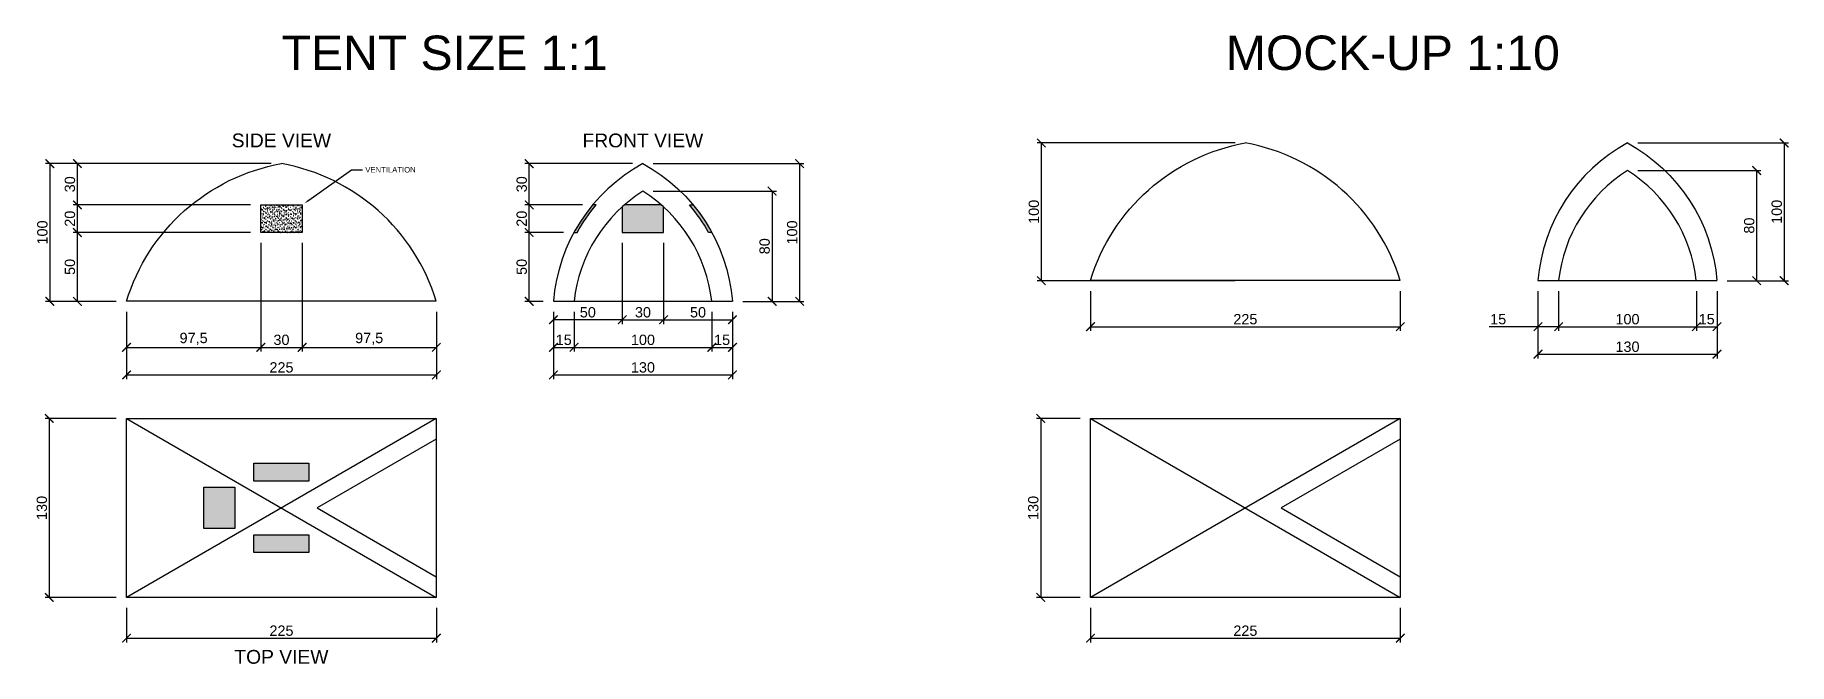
# Model space of a CAD drawing. Header units: millimetres. Extents: x 1529 to 2803, y 864 to 1321.
import ezdxf
from ezdxf import colors
from ezdxf.entities.mleader import LeaderData, LeaderLine
from ezdxf.enums import TextEntityAlignment as Align
from ezdxf.math import Vec2, Vec3

# ---------------------------------------------------------------- set-up
doc = ezdxf.new("R2010")
doc.units = ezdxf.units.MM
doc.styles.get("Standard").update_dxf_attribs({"font": 'arial.ttf'})
doc.dimstyles.new('New', dxfattribs={"dimscale": 2.5, "dimtxt": 3, "dimasz": 2.5, "dimexe": 1.25, "dimexo": 3, "dimtad": 1, "dimtxsty": 'Standard', "dimblk1": 'ARCHTICK', "dimblk2": 'ARCHTICK', "dimsah": 1, "dimcen": 2.5, "dimadec": 0, "dimazin": 0, "dimtfac": 1, "dimtmove": 0, "dimatfit": 3, "dimfxl": 1, "dimarcsym": 0})

# ---------------------------------------------------------------- blocks, each defined once
blk = doc.blocks.new('_ArchTick')
at = {"color": 0, "linetype": 'ByBlock', "lineweight": 25, "const_width": 0.15}
blk.add_lwpolyline([(-0.5, -0.5), (0.5, 0.5)], dxfattribs=at)
blk = doc.blocks.new('*D0')
at = {"color": 0, "lineweight": -2, "transparency": 16777216}
for p, q in [((1700.9, 1227.4), (1537.1, 1227.4)), ((1540.2, 1227.4), (1540.2, 1127.4)), ((1588.4, 1127.4), (1537.1, 1127.4))]:
    blk.add_line(p, q, dxfattribs=at)
at = {"layer": 'Defpoints', "color": 0, "transparency": 16777216}
for p in [(1708.4, 1227.4), (1540.2, 1127.4), (1595.9, 1127.4)]:
    blk.add_point(p, dxfattribs=at)
at = {"color": 0, "lineweight": -2, "transparency": 16777216, "xscale": 6.25, "yscale": 6.25, "zscale": 6.25}
for p, rotation in [((1540.2, 1227.4), 90), ((1540.2, 1127.4), 270)]:
    blk.add_blockref('_ArchTick', p, dxfattribs=dict(at, rotation=rotation))
at = {"color": 0, "transparency": 16777216, "insert": (1534.8, 1177.4), "char_height": 7.5, "attachment_point": 5, "rotation": 90}
blk.add_mtext('100', dxfattribs=at)
blk = doc.blocks.new('*D3')
at = {"color": 0, "lineweight": -2, "transparency": 16777216}
for p, q in [((1595.9, 1119.9), (1595.9, 1070.9)), ((1820.9, 1119.9), (1820.9, 1070.9)), ((1595.9, 1074), (1820.9, 1074))]:
    blk.add_line(p, q, dxfattribs=at)
at = {"layer": 'Defpoints', "color": 0, "transparency": 16777216}
for p in [(1595.9, 1127.4), (1820.9, 1127.4), (1820.9, 1074)]:
    blk.add_point(p, dxfattribs=at)
at = {"color": 0, "lineweight": -2, "transparency": 16777216, "xscale": 6.25, "yscale": 6.25, "zscale": 6.25, "rotation": 180}
blk.add_blockref('_ArchTick', (1595.9, 1074), dxfattribs=at)
at = {"color": 0, "lineweight": -2, "transparency": 16777216, "xscale": 6.25, "yscale": 6.25, "zscale": 6.25}
blk.add_blockref('_ArchTick', (1820.9, 1074), dxfattribs=at)
at = {"color": 0, "transparency": 16777216, "insert": (1708.4, 1079.4), "char_height": 7.5, "attachment_point": 5}
blk.add_mtext('225', dxfattribs=at)
blk = doc.blocks.new('*D4')
at = {"color": 0, "lineweight": -2, "transparency": 16777216}
for p, q in [((1905.9, 1119.9), (1905.9, 1070.9)), ((2035.9, 1119.9), (2035.9, 1070.9)), ((1905.9, 1074), (2035.9, 1074))]:
    blk.add_line(p, q, dxfattribs=at)
at = {"layer": 'Defpoints', "color": 0, "transparency": 16777216}
for p in [(1905.9, 1127.4), (2035.9, 1127.4), (2035.9, 1074)]:
    blk.add_point(p, dxfattribs=at)
at = {"color": 0, "lineweight": -2, "transparency": 16777216, "xscale": 6.25, "yscale": 6.25, "zscale": 6.25, "rotation": 180}
blk.add_blockref('_ArchTick', (1905.9, 1074), dxfattribs=at)
at = {"color": 0, "lineweight": -2, "transparency": 16777216, "xscale": 6.25, "yscale": 6.25, "zscale": 6.25}
blk.add_blockref('_ArchTick', (2035.9, 1074), dxfattribs=at)
at = {"color": 0, "transparency": 16777216, "insert": (1970.9, 1079.4), "char_height": 7.5, "attachment_point": 5}
blk.add_mtext('130', dxfattribs=at)
blk = doc.blocks.new('*D5')
at = {"color": 0, "lineweight": -2, "transparency": 16777216}
for p, q in [((1588.4, 1042.4), (1536.7, 1042.4)), ((1539.8, 1042.4), (1539.8, 912.4)), ((1588.4, 912.4), (1536.7, 912.4))]:
    blk.add_line(p, q, dxfattribs=at)
at = {"layer": 'Defpoints', "color": 0, "transparency": 16777216}
for p in [(1595.9, 1042.4), (1539.8, 912.4), (1595.9, 912.4)]:
    blk.add_point(p, dxfattribs=at)
at = {"color": 0, "lineweight": -2, "transparency": 16777216, "xscale": 6.25, "yscale": 6.25, "zscale": 6.25}
for p, rotation in [((1539.8, 1042.4), 90), ((1539.8, 912.4), 270)]:
    blk.add_blockref('_ArchTick', p, dxfattribs=dict(at, rotation=rotation))
at = {"color": 0, "transparency": 16777216, "insert": (1534.4, 977.4), "char_height": 7.5, "attachment_point": 5, "rotation": 90}
blk.add_mtext('130', dxfattribs=at)
blk = doc.blocks.new('*D6')
at = {"color": 0, "lineweight": -2, "transparency": 16777216}
for p, q in [((1595.9, 904.9), (1595.9, 879.7)), ((1820.9, 904.9), (1820.9, 879.7)), ((1595.9, 882.8), (1820.9, 882.8))]:
    blk.add_line(p, q, dxfattribs=at)
at = {"layer": 'Defpoints', "color": 0, "transparency": 16777216}
for p in [(1595.9, 912.4), (1820.9, 912.4), (1820.9, 882.8)]:
    blk.add_point(p, dxfattribs=at)
at = {"color": 0, "lineweight": -2, "transparency": 16777216, "xscale": 6.25, "yscale": 6.25, "zscale": 6.25, "rotation": 180}
blk.add_blockref('_ArchTick', (1595.9, 882.8), dxfattribs=at)
at = {"color": 0, "lineweight": -2, "transparency": 16777216, "xscale": 6.25, "yscale": 6.25, "zscale": 6.25}
blk.add_blockref('_ArchTick', (1820.9, 882.8), dxfattribs=at)
at = {"color": 0, "transparency": 16777216, "insert": (1708.4, 888.2), "char_height": 7.5, "attachment_point": 5}
blk.add_mtext('225', dxfattribs=at)
blk = doc.blocks.new('*D7')
at = {"color": 0, "lineweight": -2, "transparency": 16777216}
for p, q in [((2400.9, 1242.4), (2257.1, 1242.4)), ((2260.2, 1242.4), (2260.2, 1142.4)), ((2400.9, 1142.4), (2257.1, 1142.4))]:
    blk.add_line(p, q, dxfattribs=at)
at = {"layer": 'Defpoints', "color": 0, "transparency": 16777216}
for p in [(2408.4, 1242.4), (2260.2, 1142.4), (2408.4, 1142.4)]:
    blk.add_point(p, dxfattribs=at)
at = {"color": 0, "lineweight": -2, "transparency": 16777216, "xscale": 6.25, "yscale": 6.25, "zscale": 6.25}
for p, rotation in [((2260.2, 1242.4), 90), ((2260.2, 1142.4), 270)]:
    blk.add_blockref('_ArchTick', p, dxfattribs=dict(at, rotation=rotation))
at = {"color": 0, "transparency": 16777216, "insert": (2254.8, 1192.4), "char_height": 7.5, "attachment_point": 5, "rotation": 90}
blk.add_mtext('100', dxfattribs=at)
blk = doc.blocks.new('*D8')
at = {"color": 0, "lineweight": -2, "transparency": 16777216}
for p, q in [((2295.9, 1134.9), (2295.9, 1105.9)), ((2520.9, 1134.9), (2520.9, 1105.9)), ((2295.9, 1109), (2520.9, 1109))]:
    blk.add_line(p, q, dxfattribs=at)
at = {"layer": 'Defpoints', "color": 0, "transparency": 16777216}
for p in [(2295.9, 1142.4), (2520.9, 1142.4), (2520.9, 1109)]:
    blk.add_point(p, dxfattribs=at)
at = {"color": 0, "lineweight": -2, "transparency": 16777216, "xscale": 6.25, "yscale": 6.25, "zscale": 6.25, "rotation": 180}
blk.add_blockref('_ArchTick', (2295.9, 1109), dxfattribs=at)
at = {"color": 0, "lineweight": -2, "transparency": 16777216, "xscale": 6.25, "yscale": 6.25, "zscale": 6.25}
blk.add_blockref('_ArchTick', (2520.9, 1109), dxfattribs=at)
at = {"color": 0, "transparency": 16777216, "insert": (2408.4, 1114.4), "char_height": 7.5, "attachment_point": 5}
blk.add_mtext('225', dxfattribs=at)
blk = doc.blocks.new('*D10')
at = {"color": 0, "lineweight": -2, "transparency": 16777216}
for p, q in [((2288.4, 1042.4), (2256.7, 1042.4)), ((2259.8, 1042.4), (2259.8, 912.4)), ((2288.4, 912.4), (2256.7, 912.4))]:
    blk.add_line(p, q, dxfattribs=at)
at = {"layer": 'Defpoints', "color": 0, "transparency": 16777216}
for p in [(2295.9, 1042.4), (2259.8, 912.4), (2295.9, 912.4)]:
    blk.add_point(p, dxfattribs=at)
at = {"color": 0, "lineweight": -2, "transparency": 16777216, "xscale": 6.25, "yscale": 6.25, "zscale": 6.25}
for p, rotation in [((2259.8, 1042.4), 90), ((2259.8, 912.4), 270)]:
    blk.add_blockref('_ArchTick', p, dxfattribs=dict(at, rotation=rotation))
at = {"color": 0, "transparency": 16777216, "insert": (2254.4, 977.4), "char_height": 7.5, "attachment_point": 5, "rotation": 90}
blk.add_mtext('130', dxfattribs=at)
blk = doc.blocks.new('*D11')
at = {"color": 0, "lineweight": -2, "transparency": 16777216}
for p, q in [((2295.9, 904.9), (2295.9, 879.7)), ((2520.9, 904.9), (2520.9, 879.7)), ((2295.9, 882.8), (2520.9, 882.8))]:
    blk.add_line(p, q, dxfattribs=at)
at = {"layer": 'Defpoints', "color": 0, "transparency": 16777216}
for p in [(2295.9, 912.4), (2520.9, 912.4), (2520.9, 882.8)]:
    blk.add_point(p, dxfattribs=at)
at = {"color": 0, "lineweight": -2, "transparency": 16777216, "xscale": 6.25, "yscale": 6.25, "zscale": 6.25, "rotation": 180}
blk.add_blockref('_ArchTick', (2295.9, 882.8), dxfattribs=at)
at = {"color": 0, "lineweight": -2, "transparency": 16777216, "xscale": 6.25, "yscale": 6.25, "zscale": 6.25}
blk.add_blockref('_ArchTick', (2520.9, 882.8), dxfattribs=at)
at = {"color": 0, "transparency": 16777216, "insert": (2408.4, 888.2), "char_height": 7.5, "attachment_point": 5}
blk.add_mtext('225', dxfattribs=at)
blk = doc.blocks.new('*D12')
at = {"color": 0, "lineweight": -2, "transparency": 16777216}
for p, q in [((2693.4, 1242.4), (2802.8, 1242.4)), ((2799.7, 1242.4), (2799.7, 1142.4)), ((2758.4, 1142.4), (2802.8, 1142.4))]:
    blk.add_line(p, q, dxfattribs=at)
at = {"layer": 'Defpoints', "color": 0, "transparency": 16777216}
for p in [(2685.9, 1242.4), (2750.9, 1142.4), (2799.7, 1142.4)]:
    blk.add_point(p, dxfattribs=at)
at = {"color": 0, "lineweight": -2, "transparency": 16777216, "xscale": 6.25, "yscale": 6.25, "zscale": 6.25}
for p, rotation in [((2799.7, 1242.4), 90), ((2799.7, 1142.4), 270)]:
    blk.add_blockref('_ArchTick', p, dxfattribs=dict(at, rotation=rotation))
at = {"color": 0, "transparency": 16777216, "insert": (2794.3, 1192.4), "char_height": 7.5, "attachment_point": 5, "rotation": 90}
blk.add_mtext('100', dxfattribs=at)
blk = doc.blocks.new('*D13')
at = {"color": 0, "lineweight": -2, "transparency": 16777216}
for p, q in [((1978.4, 1227.4), (2087.8, 1227.4)), ((2084.7, 1227.4), (2084.7, 1127.4)), ((2043.4, 1127.4), (2087.8, 1127.4))]:
    blk.add_line(p, q, dxfattribs=at)
at = {"layer": 'Defpoints', "color": 0, "transparency": 16777216}
for p in [(1970.9, 1227.4), (2035.9, 1127.4), (2084.7, 1127.4)]:
    blk.add_point(p, dxfattribs=at)
at = {"color": 0, "lineweight": -2, "transparency": 16777216, "xscale": 6.25, "yscale": 6.25, "zscale": 6.25}
for p, rotation in [((2084.7, 1227.4), 90), ((2084.7, 1127.4), 270)]:
    blk.add_blockref('_ArchTick', p, dxfattribs=dict(at, rotation=rotation))
at = {"color": 0, "transparency": 16777216, "insert": (2079.3, 1177.4), "char_height": 7.5, "attachment_point": 5, "rotation": 90}
blk.add_mtext('100', dxfattribs=at)
blk = doc.blocks.new('*D17')
at = {"color": 0, "lineweight": -2, "transparency": 16777216}
for p, q in [((1978.4, 1207.4), (2067.8, 1207.4)), ((2064.7, 1207.4), (2064.7, 1127.4)), ((2043.4, 1127.4), (2067.8, 1127.4))]:
    blk.add_line(p, q, dxfattribs=at)
at = {"layer": 'Defpoints', "color": 0, "transparency": 16777216}
for p in [(1970.9, 1207.4), (2035.9, 1127.4), (2064.7, 1127.4)]:
    blk.add_point(p, dxfattribs=at)
at = {"color": 0, "lineweight": -2, "transparency": 16777216, "xscale": 6.25, "yscale": 6.25, "zscale": 6.25}
for p, rotation in [((2064.7, 1207.4), 90), ((2064.7, 1127.4), 270)]:
    blk.add_blockref('_ArchTick', p, dxfattribs=dict(at, rotation=rotation))
at = {"color": 0, "transparency": 16777216, "insert": (2059.3, 1167.4), "char_height": 7.5, "attachment_point": 5, "rotation": 90}
blk.add_mtext('80', dxfattribs=at)
blk = doc.blocks.new('*D18')
at = {"color": 0, "lineweight": -2, "transparency": 16777216}
for p, q in [((2693.4, 1222.4), (2782.8, 1222.4)), ((2779.7, 1222.4), (2779.7, 1142.4)), ((2758.4, 1142.4), (2782.8, 1142.4))]:
    blk.add_line(p, q, dxfattribs=at)
at = {"layer": 'Defpoints', "color": 0, "transparency": 16777216}
for p in [(2685.9, 1222.4), (2750.9, 1142.4), (2779.7, 1142.4)]:
    blk.add_point(p, dxfattribs=at)
at = {"color": 0, "lineweight": -2, "transparency": 16777216, "xscale": 6.25, "yscale": 6.25, "zscale": 6.25}
for p, rotation in [((2779.7, 1222.4), 90), ((2779.7, 1142.4), 270)]:
    blk.add_blockref('_ArchTick', p, dxfattribs=dict(at, rotation=rotation))
at = {"color": 0, "transparency": 16777216, "insert": (2774.3, 1182.4), "char_height": 7.5, "attachment_point": 5, "rotation": 90}
blk.add_mtext('80', dxfattribs=at)
blk = doc.blocks.new('*D19')
at = {"color": 0, "lineweight": -2, "transparency": 16777216}
for p, q in [((1905.9, 1119.9), (1905.9, 1090.9)), ((1920.9, 1119.9), (1920.9, 1090.9)), ((1905.9, 1094), (1920.9, 1094))]:
    blk.add_line(p, q, dxfattribs=at)
at = {"layer": 'Defpoints', "color": 0, "transparency": 16777216}
for p in [(1905.9, 1127.4), (1920.9, 1127.4), (1920.9, 1094)]:
    blk.add_point(p, dxfattribs=at)
at = {"color": 0, "lineweight": -2, "transparency": 16777216, "xscale": 6.25, "yscale": 6.25, "zscale": 6.25, "rotation": 180}
blk.add_blockref('_ArchTick', (1905.9, 1094), dxfattribs=at)
at = {"color": 0, "lineweight": -2, "transparency": 16777216, "xscale": 6.25, "yscale": 6.25, "zscale": 6.25}
blk.add_blockref('_ArchTick', (1920.9, 1094), dxfattribs=at)
at = {"color": 0, "transparency": 16777216, "insert": (1913.4, 1099.4), "char_height": 7.5, "attachment_point": 5}
blk.add_mtext('15', dxfattribs=at)
blk = doc.blocks.new('*D20')
at = {"color": 0, "lineweight": -2, "transparency": 16777216}
for p, q in [((1920.9, 1119.9), (1920.9, 1090.9)), ((2020.9, 1119.9), (2020.9, 1090.9)), ((1920.9, 1094), (2020.9, 1094))]:
    blk.add_line(p, q, dxfattribs=at)
at = {"layer": 'Defpoints', "color": 0, "transparency": 16777216}
for p in [(1920.9, 1127.4), (2020.9, 1127.4), (2020.9, 1094)]:
    blk.add_point(p, dxfattribs=at)
at = {"color": 0, "lineweight": -2, "transparency": 16777216, "xscale": 6.25, "yscale": 6.25, "zscale": 6.25, "rotation": 180}
blk.add_blockref('_ArchTick', (1920.9, 1094), dxfattribs=at)
at = {"color": 0, "lineweight": -2, "transparency": 16777216, "xscale": 6.25, "yscale": 6.25, "zscale": 6.25}
blk.add_blockref('_ArchTick', (2020.9, 1094), dxfattribs=at)
at = {"color": 0, "transparency": 16777216, "insert": (1970.9, 1099.4), "char_height": 7.5, "attachment_point": 5}
blk.add_mtext('100', dxfattribs=at)
blk = doc.blocks.new('*D21')
at = {"color": 0, "lineweight": -2, "transparency": 16777216}
for p, q in [((2020.9, 1119.9), (2020.9, 1090.9)), ((2035.9, 1119.9), (2035.9, 1090.9)), ((2020.9, 1094), (2035.9, 1094))]:
    blk.add_line(p, q, dxfattribs=at)
at = {"layer": 'Defpoints', "color": 0, "transparency": 16777216}
for p in [(2020.9, 1127.4), (2035.9, 1127.4), (2035.9, 1094)]:
    blk.add_point(p, dxfattribs=at)
at = {"color": 0, "lineweight": -2, "transparency": 16777216, "xscale": 6.25, "yscale": 6.25, "zscale": 6.25, "rotation": 180}
blk.add_blockref('_ArchTick', (2020.9, 1094), dxfattribs=at)
at = {"color": 0, "lineweight": -2, "transparency": 16777216, "xscale": 6.25, "yscale": 6.25, "zscale": 6.25}
blk.add_blockref('_ArchTick', (2035.9, 1094), dxfattribs=at)
at = {"color": 0, "transparency": 16777216, "insert": (2028.4, 1099.4), "char_height": 7.5, "attachment_point": 5}
blk.add_mtext('15', dxfattribs=at)
blk = doc.blocks.new('*D22')
at = {"color": 0, "lineweight": -2, "transparency": 16777216}
for p, q in [((2620.9, 1134.9), (2620.9, 1085.9)), ((2750.9, 1134.9), (2750.9, 1085.9)), ((2620.9, 1089), (2750.9, 1089))]:
    blk.add_line(p, q, dxfattribs=at)
at = {"layer": 'Defpoints', "color": 0, "transparency": 16777216}
for p in [(2620.9, 1142.4), (2750.9, 1142.4), (2750.9, 1089)]:
    blk.add_point(p, dxfattribs=at)
at = {"color": 0, "lineweight": -2, "transparency": 16777216, "xscale": 6.25, "yscale": 6.25, "zscale": 6.25, "rotation": 180}
blk.add_blockref('_ArchTick', (2620.9, 1089), dxfattribs=at)
at = {"color": 0, "lineweight": -2, "transparency": 16777216, "xscale": 6.25, "yscale": 6.25, "zscale": 6.25}
blk.add_blockref('_ArchTick', (2750.9, 1089), dxfattribs=at)
at = {"color": 0, "transparency": 16777216, "insert": (2685.9, 1094.4), "char_height": 7.5, "attachment_point": 5}
blk.add_mtext('130', dxfattribs=at)
blk = doc.blocks.new('*D25')
at = {"color": 0, "lineweight": -2, "transparency": 16777216}
for p, q in [((2620.9, 1134.9), (2620.9, 1105.9)), ((2635.9, 1134.9), (2635.9, 1105.9)), ((2620.9, 1109), (2585.4, 1109)), ((2635.9, 1109), (2620.9, 1109))]:
    blk.add_line(p, q, dxfattribs=at)
at = {"layer": 'Defpoints', "color": 0, "transparency": 16777216}
for p in [(2620.9, 1142.4), (2635.9, 1142.4), (2635.9, 1109)]:
    blk.add_point(p, dxfattribs=at)
at = {"color": 0, "lineweight": -2, "transparency": 16777216, "xscale": 6.25, "yscale": 6.25, "zscale": 6.25, "rotation": 180}
blk.add_blockref('_ArchTick', (2620.9, 1109), dxfattribs=at)
at = {"color": 0, "lineweight": -2, "transparency": 16777216, "xscale": 6.25, "yscale": 6.25, "zscale": 6.25}
blk.add_blockref('_ArchTick', (2635.9, 1109), dxfattribs=at)
at = {"color": 0, "transparency": 16777216, "insert": (2592, 1114.4), "char_height": 7.5, "attachment_point": 5}
blk.add_mtext('15', dxfattribs=at)
blk = doc.blocks.new('*D23')
at = {"color": 0, "lineweight": -2, "transparency": 16777216}
for p, q in [((2635.9, 1134.9), (2635.9, 1105.9)), ((2735.9, 1134.9), (2735.9, 1105.9)), ((2635.9, 1109), (2735.9, 1109))]:
    blk.add_line(p, q, dxfattribs=at)
at = {"layer": 'Defpoints', "color": 0, "transparency": 16777216}
for p in [(2635.9, 1142.4), (2735.9, 1142.4), (2735.9, 1109)]:
    blk.add_point(p, dxfattribs=at)
at = {"color": 0, "lineweight": -2, "transparency": 16777216, "xscale": 6.25, "yscale": 6.25, "zscale": 6.25, "rotation": 180}
blk.add_blockref('_ArchTick', (2635.9, 1109), dxfattribs=at)
at = {"color": 0, "lineweight": -2, "transparency": 16777216, "xscale": 6.25, "yscale": 6.25, "zscale": 6.25}
blk.add_blockref('_ArchTick', (2735.9, 1109), dxfattribs=at)
at = {"color": 0, "transparency": 16777216, "insert": (2685.9, 1114.4), "char_height": 7.5, "attachment_point": 5}
blk.add_mtext('100', dxfattribs=at)
blk = doc.blocks.new('*D24')
at = {"color": 0, "lineweight": -2, "transparency": 16777216}
for p, q in [((2735.9, 1134.9), (2735.9, 1105.9)), ((2750.9, 1134.9), (2750.9, 1105.9)), ((2735.9, 1109), (2750.9, 1109))]:
    blk.add_line(p, q, dxfattribs=at)
at = {"layer": 'Defpoints', "color": 0, "transparency": 16777216}
for p in [(2735.9, 1142.4), (2750.9, 1142.4), (2750.9, 1109)]:
    blk.add_point(p, dxfattribs=at)
at = {"color": 0, "lineweight": -2, "transparency": 16777216, "xscale": 6.25, "yscale": 6.25, "zscale": 6.25, "rotation": 180}
blk.add_blockref('_ArchTick', (2735.9, 1109), dxfattribs=at)
at = {"color": 0, "lineweight": -2, "transparency": 16777216, "xscale": 6.25, "yscale": 6.25, "zscale": 6.25}
blk.add_blockref('_ArchTick', (2750.9, 1109), dxfattribs=at)
at = {"color": 0, "transparency": 16777216, "insert": (2743.4, 1114.4), "char_height": 7.5, "attachment_point": 5}
blk.add_mtext('15', dxfattribs=at)
blk = doc.blocks.new('*D26')
at = {"color": 0, "lineweight": -2, "transparency": 16777216}
for p, q in [((1685.9, 1177.4), (1557.1, 1177.4)), ((1560.2, 1127.4), (1560.2, 1177.4)), ((1588.4, 1127.4), (1557.1, 1127.4))]:
    blk.add_line(p, q, dxfattribs=at)
at = {"layer": 'Defpoints', "color": 0, "transparency": 16777216}
for p in [(1560.2, 1177.4), (1693.4, 1177.4), (1595.9, 1127.4)]:
    blk.add_point(p, dxfattribs=at)
at = {"color": 0, "lineweight": -2, "transparency": 16777216, "xscale": 6.25, "yscale": 6.25, "zscale": 6.25}
for p, rotation in [((1560.2, 1177.4), 90), ((1560.2, 1127.4), 270)]:
    blk.add_blockref('_ArchTick', p, dxfattribs=dict(at, rotation=rotation))
at = {"color": 0, "transparency": 16777216, "insert": (1554.8, 1152.4), "char_height": 7.5, "attachment_point": 5, "rotation": 90}
blk.add_mtext('50', dxfattribs=at)
blk = doc.blocks.new('*D27')
at = {"color": 0, "lineweight": -2, "transparency": 16777216}
for p, q in [((1685.9, 1197.4), (1557.1, 1197.4)), ((1560.2, 1177.4), (1560.2, 1197.4)), ((1685.9, 1177.4), (1557.1, 1177.4))]:
    blk.add_line(p, q, dxfattribs=at)
at = {"layer": 'Defpoints', "color": 0, "transparency": 16777216}
for p in [(1560.2, 1197.4), (1693.4, 1197.4), (1693.4, 1177.4)]:
    blk.add_point(p, dxfattribs=at)
at = {"color": 0, "lineweight": -2, "transparency": 16777216, "xscale": 6.25, "yscale": 6.25, "zscale": 6.25}
for p, rotation in [((1560.2, 1197.4), 90), ((1560.2, 1177.4), 270)]:
    blk.add_blockref('_ArchTick', p, dxfattribs=dict(at, rotation=rotation))
at = {"color": 0, "transparency": 16777216, "insert": (1554.8, 1187.4), "char_height": 7.5, "attachment_point": 5, "rotation": 90}
blk.add_mtext('20', dxfattribs=at)
blk = doc.blocks.new('*D28')
at = {"color": 0, "lineweight": -2, "transparency": 16777216}
for p, q in [((1700.9, 1227.4), (1557.1, 1227.4)), ((1560.2, 1197.4), (1560.2, 1227.4)), ((1685.9, 1197.4), (1557.1, 1197.4))]:
    blk.add_line(p, q, dxfattribs=at)
at = {"layer": 'Defpoints', "color": 0, "transparency": 16777216}
for p in [(1560.2, 1227.4), (1708.4, 1227.4), (1693.4, 1197.4)]:
    blk.add_point(p, dxfattribs=at)
at = {"color": 0, "lineweight": -2, "transparency": 16777216, "xscale": 6.25, "yscale": 6.25, "zscale": 6.25}
for p, rotation in [((1560.2, 1227.4), 90), ((1560.2, 1197.4), 270)]:
    blk.add_blockref('_ArchTick', p, dxfattribs=dict(at, rotation=rotation))
at = {"color": 0, "transparency": 16777216, "insert": (1554.8, 1212.4), "char_height": 7.5, "attachment_point": 5, "rotation": 90}
blk.add_mtext('30', dxfattribs=at)
blk = doc.blocks.new('*D29')
at = {"color": 0, "lineweight": -2, "transparency": 16777216}
for p, q in [((1913.3, 1177.4), (1885.2, 1177.4)), ((1888.3, 1127.4), (1888.3, 1177.4)), ((1898.4, 1127.4), (1885.2, 1127.4))]:
    blk.add_line(p, q, dxfattribs=at)
at = {"layer": 'Defpoints', "color": 0, "transparency": 16777216}
for p in [(1888.3, 1177.4), (1920.8, 1177.4), (1905.9, 1127.4)]:
    blk.add_point(p, dxfattribs=at)
at = {"color": 0, "lineweight": -2, "transparency": 16777216, "xscale": 6.25, "yscale": 6.25, "zscale": 6.25}
for p, rotation in [((1888.3, 1177.4), 90), ((1888.3, 1127.4), 270)]:
    blk.add_blockref('_ArchTick', p, dxfattribs=dict(at, rotation=rotation))
at = {"color": 0, "transparency": 16777216, "insert": (1882.9, 1152.4), "char_height": 7.5, "attachment_point": 5, "rotation": 90}
blk.add_mtext('50', dxfattribs=at)
blk = doc.blocks.new('*D30')
at = {"color": 0, "lineweight": -2, "transparency": 16777216}
for p, q in [((1926.9, 1197.4), (1885.2, 1197.4)), ((1888.3, 1177.4), (1888.3, 1197.4)), ((1913.3, 1177.4), (1885.2, 1177.4))]:
    blk.add_line(p, q, dxfattribs=at)
at = {"layer": 'Defpoints', "color": 0, "transparency": 16777216}
for p in [(1888.3, 1197.4), (1934.4, 1197.4), (1920.8, 1177.4)]:
    blk.add_point(p, dxfattribs=at)
at = {"color": 0, "lineweight": -2, "transparency": 16777216, "xscale": 6.25, "yscale": 6.25, "zscale": 6.25}
for p, rotation in [((1888.3, 1197.4), 90), ((1888.3, 1177.4), 270)]:
    blk.add_blockref('_ArchTick', p, dxfattribs=dict(at, rotation=rotation))
at = {"color": 0, "transparency": 16777216, "insert": (1882.9, 1187.4), "char_height": 7.5, "attachment_point": 5, "rotation": 90}
blk.add_mtext('20', dxfattribs=at)
blk = doc.blocks.new('*D31')
at = {"color": 0, "lineweight": -2, "transparency": 16777216}
for p, q in [((1963.4, 1227.4), (1885.2, 1227.4)), ((1888.3, 1197.4), (1888.3, 1227.4)), ((1926.9, 1197.4), (1885.2, 1197.4))]:
    blk.add_line(p, q, dxfattribs=at)
at = {"layer": 'Defpoints', "color": 0, "transparency": 16777216}
for p in [(1888.3, 1227.4), (1970.9, 1227.4), (1934.4, 1197.4)]:
    blk.add_point(p, dxfattribs=at)
at = {"color": 0, "lineweight": -2, "transparency": 16777216, "xscale": 6.25, "yscale": 6.25, "zscale": 6.25}
for p, rotation in [((1888.3, 1227.4), 90), ((1888.3, 1197.4), 270)]:
    blk.add_blockref('_ArchTick', p, dxfattribs=dict(at, rotation=rotation))
at = {"color": 0, "transparency": 16777216, "insert": (1882.9, 1212.4), "char_height": 7.5, "attachment_point": 5, "rotation": 90}
blk.add_mtext('30', dxfattribs=at)
blk = doc.blocks.new('*D32')
at = {"color": 0, "lineweight": -2, "transparency": 16777216}
for p, q in [((1693.4, 1169.9), (1693.4, 1090.9)), ((1723.4, 1169.9), (1723.4, 1090.9)), ((1693.4, 1094), (1723.4, 1094))]:
    blk.add_line(p, q, dxfattribs=at)
at = {"layer": 'Defpoints', "color": 0, "transparency": 16777216}
for p in [(1693.4, 1177.4), (1723.4, 1177.4), (1723.4, 1094)]:
    blk.add_point(p, dxfattribs=at)
at = {"color": 0, "lineweight": -2, "transparency": 16777216, "xscale": 6.25, "yscale": 6.25, "zscale": 6.25, "rotation": 180}
blk.add_blockref('_ArchTick', (1693.4, 1094), dxfattribs=at)
at = {"color": 0, "lineweight": -2, "transparency": 16777216, "xscale": 6.25, "yscale": 6.25, "zscale": 6.25}
blk.add_blockref('_ArchTick', (1723.4, 1094), dxfattribs=at)
at = {"color": 0, "transparency": 16777216, "insert": (1708.4, 1099.4), "char_height": 7.5, "attachment_point": 5}
blk.add_mtext('30', dxfattribs=at)
blk = doc.blocks.new('*D36')
at = {"color": 0, "lineweight": -2, "transparency": 16777216}
for p, q in [((1693.4, 1169.9), (1693.4, 1090.9)), ((1595.9, 1119.9), (1595.9, 1090.9)), ((1595.9, 1094), (1693.4, 1094))]:
    blk.add_line(p, q, dxfattribs=at)
at = {"layer": 'Defpoints', "color": 0, "transparency": 16777216}
for p in [(1693.4, 1177.4), (1595.9, 1127.4), (1693.4, 1094)]:
    blk.add_point(p, dxfattribs=at)
at = {"color": 0, "lineweight": -2, "transparency": 16777216, "xscale": 6.25, "yscale": 6.25, "zscale": 6.25, "rotation": 180}
blk.add_blockref('_ArchTick', (1595.9, 1094), dxfattribs=at)
at = {"color": 0, "lineweight": -2, "transparency": 16777216, "xscale": 6.25, "yscale": 6.25, "zscale": 6.25}
blk.add_blockref('_ArchTick', (1693.4, 1094), dxfattribs=at)
at = {"color": 0, "transparency": 16777216, "insert": (1644.6, 1100.1), "char_height": 7.5, "attachment_point": 5}
blk.add_mtext('97,5', dxfattribs=at)
blk = doc.blocks.new('*D37')
at = {"color": 0, "lineweight": -2, "transparency": 16777216}
for p, q in [((1723.4, 1169.9), (1723.4, 1090.9)), ((1820.9, 1119.9), (1820.9, 1090.9)), ((1723.4, 1094), (1820.9, 1094))]:
    blk.add_line(p, q, dxfattribs=at)
at = {"layer": 'Defpoints', "color": 0, "transparency": 16777216}
for p in [(1723.4, 1177.4), (1820.9, 1127.4), (1820.9, 1094)]:
    blk.add_point(p, dxfattribs=at)
at = {"color": 0, "lineweight": -2, "transparency": 16777216, "xscale": 6.25, "yscale": 6.25, "zscale": 6.25, "rotation": 180}
blk.add_blockref('_ArchTick', (1723.4, 1094), dxfattribs=at)
at = {"color": 0, "lineweight": -2, "transparency": 16777216, "xscale": 6.25, "yscale": 6.25, "zscale": 6.25}
blk.add_blockref('_ArchTick', (1820.9, 1094), dxfattribs=at)
at = {"color": 0, "transparency": 16777216, "insert": (1772.1, 1100.1), "char_height": 7.5, "attachment_point": 5}
blk.add_mtext('97,5', dxfattribs=at)
blk = doc.blocks.new('*D38')
at = {"color": 0, "lineweight": -2, "transparency": 16777216}
for p, q in [((1955.9, 1169.9), (1955.9, 1110.9)), ((1985.9, 1169.9), (1985.9, 1110.9)), ((1955.9, 1114), (1985.9, 1114))]:
    blk.add_line(p, q, dxfattribs=at)
at = {"layer": 'Defpoints', "color": 0, "transparency": 16777216}
for p in [(1955.9, 1177.4), (1985.9, 1177.4), (1985.9, 1114)]:
    blk.add_point(p, dxfattribs=at)
at = {"color": 0, "lineweight": -2, "transparency": 16777216, "xscale": 6.25, "yscale": 6.25, "zscale": 6.25, "rotation": 180}
blk.add_blockref('_ArchTick', (1955.9, 1114), dxfattribs=at)
at = {"color": 0, "lineweight": -2, "transparency": 16777216, "xscale": 6.25, "yscale": 6.25, "zscale": 6.25}
blk.add_blockref('_ArchTick', (1985.9, 1114), dxfattribs=at)
at = {"color": 0, "transparency": 16777216, "insert": (1970.9, 1119.4), "char_height": 7.5, "attachment_point": 5}
blk.add_mtext('30', dxfattribs=at)
blk = doc.blocks.new('*D39')
at = {"color": 0, "lineweight": -2, "transparency": 16777216}
for p, q in [((1955.9, 1169.9), (1955.9, 1110.9)), ((1905.9, 1119.9), (1905.9, 1110.9)), ((1955.9, 1114), (1905.9, 1114))]:
    blk.add_line(p, q, dxfattribs=at)
at = {"layer": 'Defpoints', "color": 0, "transparency": 16777216}
for p in [(1955.9, 1177.4), (1905.9, 1127.4), (1905.9, 1114)]:
    blk.add_point(p, dxfattribs=at)
at = {"color": 0, "lineweight": -2, "transparency": 16777216, "xscale": 6.25, "yscale": 6.25, "zscale": 6.25, "rotation": 180}
blk.add_blockref('_ArchTick', (1905.9, 1114), dxfattribs=at)
at = {"color": 0, "lineweight": -2, "transparency": 16777216, "xscale": 6.25, "yscale": 6.25, "zscale": 6.25}
blk.add_blockref('_ArchTick', (1955.9, 1114), dxfattribs=at)
at = {"color": 0, "transparency": 16777216, "insert": (1930.9, 1119.4), "char_height": 7.5, "attachment_point": 5}
blk.add_mtext('50', dxfattribs=at)
blk = doc.blocks.new('*D40')
at = {"color": 0, "lineweight": -2, "transparency": 16777216}
for p, q in [((1985.9, 1169.9), (1985.9, 1110.9)), ((1985.9, 1114), (2035.9, 1114)), ((2035.9, 1119.9), (2035.9, 1110.9))]:
    blk.add_line(p, q, dxfattribs=at)
at = {"layer": 'Defpoints', "color": 0, "transparency": 16777216}
for p in [(1985.9, 1177.4), (2035.9, 1127.4), (2035.9, 1114)]:
    blk.add_point(p, dxfattribs=at)
at = {"color": 0, "lineweight": -2, "transparency": 16777216, "xscale": 6.25, "yscale": 6.25, "zscale": 6.25, "rotation": 180}
blk.add_blockref('_ArchTick', (1985.9, 1114), dxfattribs=at)
at = {"color": 0, "lineweight": -2, "transparency": 16777216, "xscale": 6.25, "yscale": 6.25, "zscale": 6.25}
blk.add_blockref('_ArchTick', (2035.9, 1114), dxfattribs=at)
at = {"color": 0, "transparency": 16777216, "insert": (2010.9, 1119.4), "char_height": 7.5, "attachment_point": 5}
blk.add_mtext('50', dxfattribs=at)

msp = doc.modelspace()

# ---------------------------------------------------------------- hatches: boundary and pattern name
h = msp.add_hatch()
h.set_pattern_fill('AR-SAND', color=256, scale=0.05)
h.set_pattern_definition([(37.5, (0, -15), (-0.0800016, 2.4470662), [0, -1.9304, 0, -2.159, 0, -2.06375]), (7.5, (0, -15), (2.2476164, 3.5841255), [0, -1.0414, 0, -1.7399, 0, -0.66675]), (327.5, (-1.562, -15), (3.9549619, 0.007186), [0, -0.635, 0, -2.286, 0, -2.9845]), (317.5, (-1.562, -15), (3.817782, 1.1146466), [0, -0.3175, 0, -1.4986, 0, -1.7145])])
h.paths.add_polyline_path([(1723.363, 1177.416), (1723.363, 1197.416), (1693.363, 1197.416), (1693.363, 1177.416)])
h = msp.add_hatch()
h.set_pattern_fill('AR-SAND', color=256, scale=0.05)
h.set_pattern_definition([(37.5, (-15, -15), (-0.0800016, 2.4470662), [0, -1.9304, 0, -2.159, 0, -2.06375]), (7.5, (-15, -15), (2.2476164, 3.5841255), [0, -1.0414, 0, -1.7399, 0, -0.66675]), (327.5, (-16.562, -15), (3.9549619, 0.007186), [0, -0.635, 0, -2.286, 0, -2.9845]), (317.5, (-16.562, -15), (3.8177823, 1.1146466), [0, -0.3175, 0, -1.4986, 0, -1.7145])])
h.paths.add_polyline_path([(2018.628, 1177.416), (2020.913, 1177.416, 0.04828902), (2007.331, 1197.416), (2004.716, 1197.416, -0.04945623)])
h.paths.add_polyline_path([(1920.813, 1177.416), (1923.097, 1177.416, -0.04945623), (1937.009, 1197.416), (1934.395, 1197.416, 0.04828902)])
edge = h.paths.add_edge_path()
edge.add_line((1985.863, 1177.416), (1985.863, 1196.027))
edge.add_arc((1912.99, 1115.62), 108.516, 47.813804, 48.9176)
edge.add_line((1984.3, 1197.416), (1957.425, 1197.416))
edge.add_arc((2028.736, 1115.62), 108.516, 131.0824, 132.186196)
edge.add_line((1955.863, 1196.027), (1955.863, 1177.416))
edge.add_line((1955.863, 1177.416), (1985.863, 1177.416))
h = msp.add_hatch()
h.set_pattern_fill('AR-SAND', color=256, scale=0.05)
h.paths.add_polyline_path([(1728.363, 996.916), (1728.363, 1009.916), (1688.363, 1009.916), (1688.363, 996.916)])
h.paths.add_polyline_path([(1688.363, 957.916), (1688.363, 944.916), (1728.363, 944.916), (1728.363, 957.916)])
h.paths.add_polyline_path([(1652.113, 962.416), (1674.613, 962.416), (1674.613, 992.416), (1652.113, 992.416)])

# ---------------------------------------------------------------- linework, layer by layer
for points in [[(2295.863, 1142.416, -0.28142798), (2408.363, 1242.416)], [(2520.863, 1142.416, 0.28142798), (2408.363, 1242.416)], [(2685.863, 1242.416, 0.25287103), (2620.863, 1142.416)], [(2685.863, 1242.416, -0.25287103), (2750.863, 1142.416)], [(1595.863, 1127.416, -0.28142798), (1708.363, 1227.416)], [(1820.863, 1127.416, 0.28142798), (1708.363, 1227.416)], [(1970.863, 1227.416, 0.25287103), (1905.863, 1127.416)], [(1970.863, 1227.416, -0.25287103), (2035.863, 1127.416)], [(2735.863, 1142.416, 0.22870896), (2685.863, 1222.416, 0.22870896), (2635.863, 1142.416)], [(1920.813, 1177.416), (1923.097, 1177.416, -0.04945623), (1937.009, 1197.416), (1934.395, 1197.416)], [(2020.863, 1127.416, 0.22870896), (1970.863, 1207.416, 0.22870896), (1920.863, 1127.416)], [(2020.913, 1177.416), (2018.628, 1177.416, 0.04945623), (2004.716, 1197.416), (2007.331, 1197.416)]]:
    msp.add_lwpolyline(points, format="xyb")
for points in [[(1723.363, 1177.416), (1693.363, 1177.416), (1693.363, 1197.416), (1723.363, 1197.416)], [(1728.363, 1009.916), (1728.363, 996.916), (1688.363, 996.916), (1688.363, 1009.916)]]:
    msp.add_lwpolyline(points, close=True)
for points in [[(1984.3, 1197.416), (1957.425, 1197.416)], [(1955.863, 1196.027), (1955.863, 1177.416), (1985.863, 1177.416), (1985.863, 1196.027)], [(2520.863, 1142.416), (2295.863, 1142.416)], [(2620.863, 1142.416), (2750.863, 1142.416)], [(1820.863, 1127.416), (1595.863, 1127.416)], [(1905.863, 1127.416), (2035.863, 1127.416)], [(1595.863, 1042.416), (1820.863, 1042.416), (1820.863, 912.416), (1595.863, 912.416), (1595.863, 1042.416)], [(1595.863, 1042.416), (1820.863, 912.416)], [(1820.863, 1042.416), (1595.863, 912.416)], [(2295.863, 1042.416), (2520.863, 1042.416), (2520.863, 912.416), (2295.863, 912.416), (2295.863, 1042.416)], [(2295.863, 1042.416), (2520.863, 912.416)], [(2520.863, 1042.416), (2295.863, 912.416)], [(1820.863, 1027.416), (1734.324, 977.416), (1820.863, 927.416)], [(2520.863, 1027.416), (2434.324, 977.416), (2520.863, 927.416)], [(1674.613, 962.416), (1652.113, 962.416), (1652.113, 992.416), (1674.613, 992.416), (1674.613, 962.416)], [(1728.363, 957.916), (1728.363, 944.916), (1688.363, 944.916), (1688.363, 957.916), (1728.363, 957.916)]]:
    msp.add_lwpolyline(points)

# ---------------------------------------------------------------- texts
for s, p in [('TENT SIZE 1:1', (1708.494, 1295.375)), ('MOCK-UP 1:10', (2394.207, 1295.375))]:
    msp.add_text(s, height=25).set_placement(p)
for s, p in [('SIDE VIEW', (1708.363, 1239.251)), ('FRONT VIEW', (1970.863, 1239.251)), ('TOP VIEW', (1708.363, 864.251))]:
    msp.add_text(s, height=10).set_placement(p, align=Align.CENTER)

# ---------------------------------------------------------------- dimensions: what is measured, and where the dimension line sits
for base, p1, p2, picture, middle in [((2260.204, 1142.416), (2408.363, 1242.416), (2408.363, 1142.416), '*D7', (2254.812, 1192.416)), ((2799.672, 1142.416), (2685.863, 1242.416), (2750.863, 1142.416), '*D12', (2794.28, 1192.416)), ((1540.204, 1127.416), (1708.363, 1227.416), (1595.863, 1127.416), '*D0', (1534.812, 1177.416)), ((1560.204, 1227.416), (1693.363, 1197.416), (1708.363, 1227.416), '*D28', (1554.809, 1212.416)), ((1888.306, 1227.416), (1934.395, 1197.416), (1970.863, 1227.416), '*D31', (1882.912, 1212.416)), ((2084.672, 1127.416), (1970.863, 1227.416), (2035.863, 1127.416), '*D13', (2079.28, 1177.416)), ((2779.672, 1142.416), (2685.863, 1222.416), (2750.863, 1142.416), '*D18', (2774.28, 1182.416)), ((2064.672, 1127.416), (1970.863, 1207.416), (2035.863, 1127.416), '*D17', (2059.28, 1167.416)), ((1560.204, 1197.416), (1693.363, 1177.416), (1693.363, 1197.416), '*D27', (1554.812, 1187.416)), ((1888.306, 1197.416), (1920.813, 1177.416), (1934.395, 1197.416), '*D30', (1882.914, 1187.416)), ((1560.204, 1177.416), (1595.863, 1127.416), (1693.363, 1177.416), '*D26', (1554.812, 1152.416)), ((1888.306, 1177.416), (1905.863, 1127.416), (1920.813, 1177.416), '*D29', (1882.914, 1152.416)), ((1539.787, 912.416), (1595.863, 1042.416), (1595.863, 912.416), '*D5', (1534.393, 977.416)), ((2259.787, 912.416), (2295.863, 1042.416), (2295.863, 912.416), '*D10', (2254.393, 977.416))]:
    dim = msp.add_linear_dim(base=base, p1=p1, p2=p2, angle=90, dimstyle='New', override={"dimpost": '<>'})
    dim.commit()
    dim.dimension.update_dxf_attribs({"geometry": picture, "text_midpoint": middle})
for base, p1, p2, picture, middle in [((1693.363, 1094.019), (1595.863, 1127.416), (1693.363, 1177.416), '*D36', (1644.613, 1100.089)), ((1723.363, 1094.019), (1693.363, 1177.416), (1723.363, 1177.416), '*D32', (1708.363, 1099.413)), ((1820.863, 1094.019), (1723.363, 1177.416), (1820.863, 1127.416), '*D37', (1772.113, 1100.089)), ((1905.863, 1114.019), (1955.863, 1177.416), (1905.863, 1127.416), '*D39', (1930.863, 1119.411)), ((1985.863, 1114.019), (1955.863, 1177.416), (1985.863, 1177.416), '*D38', (1970.863, 1119.413)), ((2035.863, 1114.019), (1985.863, 1177.416), (2035.863, 1127.416), '*D40', (2010.863, 1119.411)), ((2520.863, 1109.019), (2295.863, 1142.416), (2520.863, 1142.416), '*D8', (2408.363, 1114.411)), ((2750.863, 1089.019), (2620.863, 1142.416), (2750.863, 1142.416), '*D22', (2685.863, 1094.413)), ((2735.863, 1109.019), (2635.863, 1142.416), (2735.863, 1142.416), '*D23', (2685.863, 1114.411)), ((2750.863, 1109.019), (2735.863, 1142.416), (2750.863, 1142.416), '*D24', (2743.363, 1114.411)), ((1820.863, 1074.019), (1595.863, 1127.416), (1820.863, 1127.416), '*D3', (1708.363, 1079.411)), ((2035.863, 1074.019), (1905.863, 1127.416), (2035.863, 1127.416), '*D4', (1970.863, 1079.413)), ((2020.863, 1094.019), (1920.863, 1127.416), (2020.863, 1127.416), '*D20', (1970.863, 1099.411)), ((2035.863, 1094.019), (2020.863, 1127.416), (2035.863, 1127.416), '*D21', (2028.363, 1099.411)), ((1820.863, 882.827), (1595.863, 912.416), (1820.863, 912.416), '*D6', (1708.363, 888.219)), ((2520.863, 882.827), (2295.863, 912.416), (2520.863, 912.416), '*D11', (2408.363, 888.219))]:
    dim = msp.add_linear_dim(base=base, p1=p1, p2=p2, dimstyle='New', override={"dimpost": '<>'})
    dim.commit()
    dim.dimension.update_dxf_attribs({"geometry": picture, "text_midpoint": middle})
for base, p1, p2, picture, middle in [((2635.863, 1109.019), (2620.863, 1142.416), (2635.863, 1142.416), '*D25', (2591.987, 1109.019)), ((1920.863, 1094.019), (1905.863, 1127.416), (1920.863, 1127.416), '*D19', (1913.363, 1094.019))]:
    dim = msp.add_linear_dim(base=base, p1=p1, p2=p2, dimstyle='New', override={"dimpost": '<>'})
    dim.commit()
    dim.dimension.update_dxf_attribs({"geometry": picture, "text_midpoint": middle, "dimtype": 160})

# ---------------------------------------------------------------- next in the draw order: leaders
ml = msp.add_multileader_mtext('Standard')
ml.set_content('VENTILATION', color=256)
ml.set_leader_properties()
ml.build(insert=Vec2(0, 0))
ml.multileader.update_dxf_attribs({"has_text_frame": 1})
ctx = ml.context
ctx.base_point, ctx.plane_origin = Vec3(1767.275, 1222.932), Vec3(1728.363, 1197.416)
notes = []
notes.append((ctx, [(0, (1, 1, 0), (1759.275, 1222.932), (1, 0), 8, [(0, [(1724.968, 1198.448)], 0, [])])]))
ctx.mtext.insert, ctx.mtext.flow_direction = Vec3(1769.275, 1224.966), 5
ctx.mtext.has_bg_fill, ctx.mtext.bg_color, ctx.mtext.bg_scale_factor, ctx.mtext.bg_transparency, ctx.mtext.use_window_bg_color = 1, -1027028792, 1.5, 0, 1
for ctx, leaders in notes:
    for number, flags, end, landing, length, lines in leaders:
        leader = LeaderData()
        leader.index, (leader.has_last_leader_line, leader.has_dogleg_vector, leader.attachment_direction) = number, flags
        leader.last_leader_point, leader.dogleg_vector, leader.dogleg_length = Vec3(end), Vec3(landing), length
        for number, points, colour, breaks in lines:
            line = LeaderLine()
            line.index, line.vertices, line.color, line.breaks = number, Vec3.list(points), colors.encode_raw_color(colour), breaks
            leader.lines.append(line)
        ctx.leaders.append(leader)

doc.saveas('drawing.dxf')
